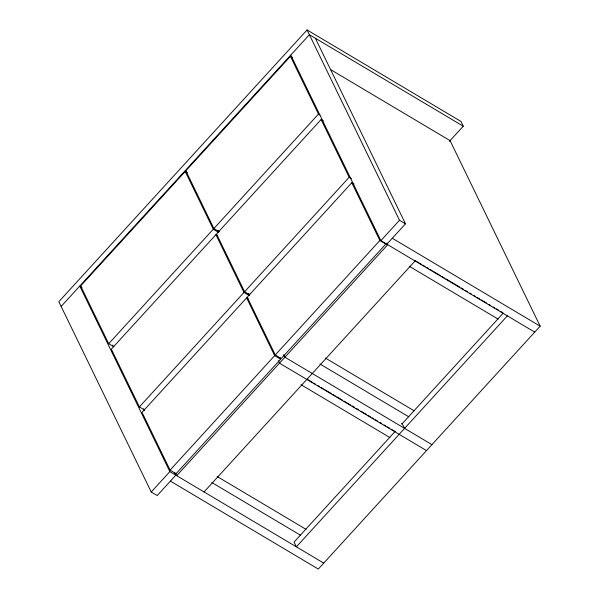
<?xml version="1.0" encoding="UTF-8"?>
<svg xmlns="http://www.w3.org/2000/svg" width="599" height="599" viewBox="0 0 599 599"><rect width="100%" height="100%" fill="white"/><g stroke="black" fill="none" stroke-linecap="round" stroke-linejoin="round"><path stroke-width="0.9" d="M449.392 141.371L463.252 126.194L460.945 121.44L307.085 29.95L58.837 301.694L151.24 491.996L157.23 495.553L175.844 475.172L174.623 472.656M61.143 306.448L309.391 34.705L463.252 126.194M187.465 172.797L185.226 171.464L80.648 285.933L108.704 343.706L113.937 346.814M292.664 57.646L290.418 56.313L185.84 170.782L213.895 228.556L219.129 231.663M108.704 343.706L213.274 229.23L185.226 171.464M213.895 228.556L318.466 114.08L290.418 56.313M217.415 235.557L215.917 234.673L111.339 349.142L139.395 406.916L144.629 410.023M323.355 120.856L321.109 119.523L216.538 233.992L244.587 291.765L249.82 294.873M139.395 406.916L243.965 292.439L215.917 234.673M244.587 291.765L349.165 177.289L321.109 119.523M248.106 298.766L246.608 297.883L142.03 412.352L170.086 470.125L176.069 473.682L280.646 359.205L279.83 357.536M351.8 182.732L247.23 297.201L275.278 354.975L281.268 358.531L385.838 244.055L379.856 240.499L351.8 182.732L354.046 184.065M170.086 470.125L274.656 355.649L246.608 297.883M275.278 354.975L379.856 240.499M151.24 491.996L169.861 471.615L79.764 286.067L82.011 287.4M534.735 332.123L380.874 240.633L399.488 220.26L307.085 29.95M386.857 244.197L405.471 223.816L315.373 38.269M204.057 491.944L415.062 260.969M394.838 431.767L294.064 542.08L296.37 546.842L507.383 315.86M402.401 423.493L503.182 313.172M330.319 69.432L450.066 140.63L540.163 326.178L318.294 569.05L170.416 481.117M318.466 114.08L319.963 114.971M349.165 177.289L351.403 178.629M399.488 220.26L405.471 223.816M392.285 238.252L540.163 326.178M415.489 260.782L421.097 264.114M422.692 265.072L425.095 266.495M426.698 267.446L428.3 268.397M429.902 269.355L432.298 270.778M433.901 271.729L440.302 275.54M441.905 276.491L444.308 277.921M445.911 278.872L459.515 286.966M461.118 287.917L463.521 289.339M465.116 290.298L467.519 291.72M469.923 293.151L471.525 294.102M473.921 295.532L475.524 296.483M477.126 297.433L479.529 298.864M481.124 299.814L486.732 303.146M489.128 304.577L490.731 305.527M493.134 306.95L494.737 307.908M496.339 308.859L498.735 310.282M500.337 311.233L502.741 312.663M409.259 266.256L498.106 319.087M213.274 229.23L218.508 232.345M243.965 292.439L249.206 295.554M325.399 358.052L414.246 410.884M319.971 363.997L408.817 416.829M431.946 444.645L284.922 357.221L283.694 354.705M274.656 355.649L280.646 359.205M307.272 379.249L312.072 382.102M313.674 383.053L315.276 384.004M317.68 385.434L319.274 386.385M320.877 387.336L323.28 388.766M324.883 389.717L331.284 393.528M332.887 394.479L335.29 395.909M336.885 396.86L342.493 400.192M344.088 401.143L350.497 404.946M352.1 405.897L354.496 407.327M356.098 408.278L358.502 409.709M360.898 411.139L366.506 414.471M368.108 415.421L370.504 416.852M372.106 417.803L373.709 418.753M375.311 419.704L377.707 421.134M380.11 422.557L381.713 423.508M384.116 424.938L385.711 425.889M387.313 426.84L389.717 428.27M391.319 429.221L395.318 431.602M426.51 450.59L279.486 363.166L278.265 360.643M301.042 384.715L389.889 437.547M217.182 476.512L306.029 529.344M211.747 482.457L300.601 535.289M169.861 471.615L323.722 563.105M386.939 243.119L387.71 244.706L176.698 475.681L175.544 473.307M290.777 55.086L380.874 240.633M404.595 428.382L403.075 425.253A1.438 0.412 42.4 0 1 401.652 423.83A1.438 0.412 42.4 0 1 402.281 423.62M218.036 230.278L218.852 231.955M248.735 293.488L249.543 295.165M112.657 345.039L113.473 346.716M143.64 408.847L144.456 410.525"/></g></svg>
